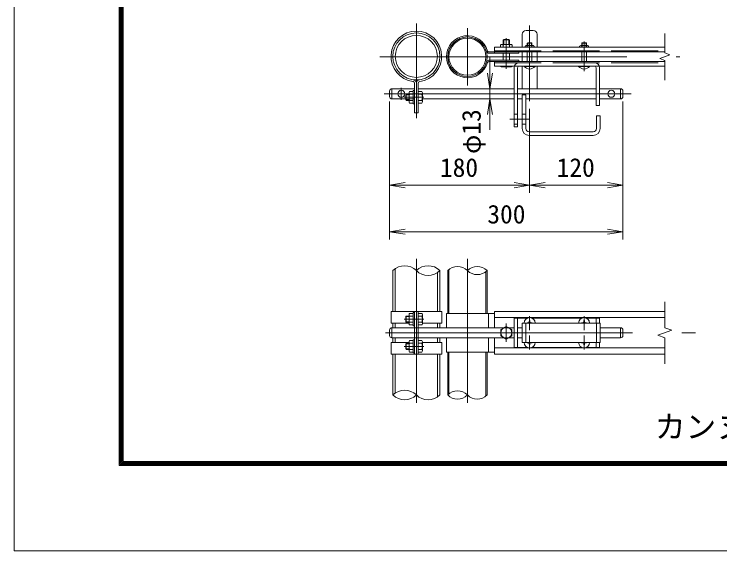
# Model space of a CAD drawing. Units: millimetres, scale not verified, with parts at other scales. Extents: x -4200 to 4200, y -2970 to 2970.
# Drawn here: x -4200 to -2385, y -2970 to -1589 of the extents above; entities that cross this region are included whole.
import ezdxf
from ezdxf.enums import TextEntityAlignment as Align

# ---------------------------------------------------------------- set-up
doc = ezdxf.new("R2010")
doc.units = ezdxf.units.MM
doc.header["$LTSCALE"] = 20
doc.linetypes.add('DASHED', pattern=[7.5, 6, -1.5])
doc.linetypes.add('USER1', pattern=[50.8, 31.75, -6.35, 6.35, -6.35])
doc.layers.add('0-0_D-TTL-TXT', color=7, linetype='Continuous')
for name, color, linetype, lineweight in [('0-1_D-BMK', 2, 'USER1', 13), ('0-2_D-STR1', 1, 'Continuous', 18), ('0-3_D-STR3', 3, 'Continuous', 13), ('0-4_0', 7, 'Continuous', 9), ('0-8_D-STR-DIM', 7, 'Continuous', 9), ('0-B_D-TTL', 7, 'Continuous', 9)]:
    doc.layers.add(name, color=color, linetype=linetype, lineweight=lineweight)
doc.styles.add('ＭＳ ゴシック', font='')
doc.styles.get('ＭＳ ゴシック').set_extended_font_data('MS Gothic')

# ---------------------------------------------------------------- blocks, each defined once
blk = doc.blocks.new('_Open')
at = {"layer": '0-4_0'}
blk.add_line((-20, 3.33), (0, 0), dxfattribs=at)
blk.add_lwpolyline([(-20, -3.33), (0, 0), (-20, 0)], dxfattribs=at)

msp = doc.modelspace()

# ---------------------------------------------------------------- linework, layer by layer
at = {"layer": '0-1_D-BMK'}
for p, q in [((-3165.72, -1613.8), (-3165.72, -1857.29)), ((-3034.42, -1625.42), (-3034.42, -1772.65)), ((-2874.42, -1618.4), (-2874.42, -1813.43)), ((-2934.42, -1651.51), (-2934.42, -1730.21)), ((-2734.42, -1659.67), (-2734.42, -1735.78)), ((-3259.62, -1699.04), (-2488.02, -1699.04)), ((-3248.35, -1794.44), (-2613.04, -1794.44)), ((-3204.42, -1778.65), (-3204.42, -1810.22)), ((-3146.1, -1803.29), (-3197.45, -1803.29)), ((-2925.28, -1859.44), (-2874.99, -1859.44)), ((-3165.72, -2218.45), (-3165.72, -2589.62)), ((-3034.42, -2218.45), (-3034.42, -2589.62)), ((-3146.1, -2374.04), (-3197.45, -2374.04)), ((-2874.42, -2402.25), (-2874.42, -2365.99)), ((-2734.42, -2402.25), (-2734.42, -2365.99)), ((-2934.42, -2385.46), (-2934.42, -2432.61)), ((-3245.06, -2409.04), (-2448.02, -2409.04)), ((-2874.42, -2415.82), (-2874.42, -2452.08)), ((-2734.42, -2415.82), (-2734.42, -2452.08)), ((-3146.1, -2444.04), (-3197.45, -2444.04))]:
    msp.add_line(p, q, dxfattribs=at)
at = {"layer": '0-2_D-STR1'}
for p, q in [((-3226.22, -2249.04), (-3226.22, -2354.04)), ((-3105.22, -2249.04), (-3105.22, -2354.04)), ((-3085.22, -2249.04), (-3085.22, -2359.04)), ((-2983.62, -2249.04), (-2983.62, -2359.04)), ((-3226.22, -2384.04), (-3226.22, -2396.04)), ((-3105.22, -2384.04), (-3105.22, -2396.04)), ((-3226.22, -2422.04), (-3226.22, -2434.04)), ((-3105.22, -2422.04), (-3105.22, -2434.04)), ((-3226.22, -2464.04), (-3226.22, -2569.04)), ((-3105.22, -2464.04), (-3105.22, -2569.04)), ((-3085.22, -2459.04), (-3085.22, -2569.04)), ((-2983.62, -2459.04), (-2983.62, -2569.04))]:
    msp.add_line(p, q, dxfattribs=at)
at = {"layer": '0-2_D-STR1', "linetype": 'DASHED'}
for p, q in [((-3219.82, -2243.8), (-3219.82, -2354.04)), ((-3082.02, -2246.21), (-3082.02, -2359.04)), ((-3111.62, -2254.27), (-3111.62, -2354.04)), ((-2986.82, -2251.86), (-2986.82, -2359.04)), ((-3219.82, -2384.04), (-3219.82, -2396.04)), ((-3111.62, -2384.04), (-3111.62, -2396.04)), ((-3219.82, -2422.04), (-3219.82, -2434.04)), ((-3111.62, -2422.04), (-3111.62, -2434.04)), ((-3219.82, -2464.04), (-3219.82, -2563.8)), ((-3111.62, -2464.04), (-3111.62, -2574.27)), ((-3085.22, -2459.04), (-3085.22, -2569.04)), ((-3082.02, -2459.04), (-3082.02, -2566.21)), ((-2986.82, -2459.04), (-2986.82, -2571.86))]:
    msp.add_line(p, q, dxfattribs=at)
at = {"layer": '0-2_D-STR1'}
for centre, radius in [((-3165.72, -1698.19), 60.5), ((-3165.72, -1698.19), 54.1), ((-3034.42, -1699.04), 50.8), ((-3034.42, -1699.04), 47.6)]:
    msp.add_circle(centre, radius, dxfattribs=at)
at = {"layer": '0-3_D-STR3'}
for p, q in [((-2883.42, -1631.44), (-2865.42, -1631.44)), ((-2893.42, -1641.44), (-2893.42, -1674.84)), ((-2855.42, -1641.44), (-2855.42, -1674.84)), ((-2949.42, -1669.04), (-2949.42, -1674.84)), ((-2946.26, -1667.44), (-2922.58, -1667.44)), ((-2941.07, -1654.44), (-2942.42, -1655.79)), ((-2942.42, -1667.44), (-2942.42, -1655.79)), ((-2942.42, -1655.79), (-2926.42, -1655.79)), ((-2942.42, -1674.84), (-2942.42, -1669.04)), ((-2941.07, -1654.44), (-2927.78, -1654.44)), ((-2941.07, -1667.44), (-2941.07, -1654.44)), ((-2927.78, -1667.44), (-2927.78, -1654.44)), ((-2926.42, -1655.79), (-2927.78, -1654.44)), ((-2926.42, -1667.44), (-2926.42, -1655.79)), ((-2926.42, -1674.84), (-2926.42, -1669.04)), ((-2919.42, -1669.04), (-2919.42, -1674.84)), ((-2879.34, -1663.24), (-2880.42, -1664.32)), ((-2880.42, -1670.44), (-2880.42, -1664.32)), ((-2880.42, -1664.32), (-2868.42, -1664.32)), ((-2879.34, -1670.44), (-2879.34, -1663.24)), ((-2879.34, -1663.24), (-2869.5, -1663.24)), ((-2879.34, -1663.24), (-2869.5, -1663.24)), ((-2869.5, -1670.44), (-2869.5, -1663.24)), ((-2869.5, -1663.24), (-2868.42, -1664.32)), ((-2868.42, -1670.44), (-2868.42, -1664.32)), ((-2739.34, -1663.24), (-2740.42, -1664.32)), ((-2740.42, -1664.32), (-2728.42, -1664.32)), ((-2740.42, -1670.44), (-2740.42, -1664.32)), ((-2739.34, -1663.24), (-2729.5, -1663.24)), ((-2739.34, -1670.44), (-2739.34, -1663.24)), ((-2729.5, -1670.44), (-2729.5, -1663.24)), ((-2728.42, -1670.44), (-2728.42, -1664.32)), ((-2979.33, -1686.84), (-2526.87, -1686.84)), ((-2964.42, -1674.84), (-2964.42, -1690.04)), ((-2964.42, -1674.84), (-2526.87, -1674.84)), ((-2902.42, -1686.84), (-2902.42, -1690.04)), ((-2893.42, -1686.84), (-2893.42, -1711.24)), ((-2885.92, -1671.64), (-2885.92, -1674.84)), ((-2880.42, -1674.84), (-2880.42, -1671.64)), ((-2880.42, -1711.24), (-2880.42, -1686.84)), ((-2868.42, -1674.84), (-2868.42, -1671.64)), ((-2868.42, -1711.24), (-2868.42, -1686.84)), ((-2862.92, -1671.64), (-2862.92, -1674.84)), ((-2855.42, -1686.84), (-2855.42, -1711.24)), ((-2745.92, -1671.64), (-2745.92, -1674.84)), ((-2740.42, -1674.84), (-2740.42, -1671.64)), ((-2740.42, -1711.24), (-2740.42, -1686.84)), ((-2728.42, -1674.84), (-2728.42, -1671.64)), ((-2728.42, -1711.24), (-2728.42, -1686.84)), ((-2722.92, -1671.64), (-2722.92, -1674.84)), ((-2979.33, -1690.04), (-2902.42, -1690.04)), ((-2942.42, -1708.04), (-2942.42, -1690.04)), ((-2926.42, -1708.04), (-2926.42, -1690.04)), ((-2979.33, -1708.04), (-2902.42, -1708.04)), ((-2979.33, -1711.24), (-2526.87, -1711.24)), ((-2964.42, -1711.24), (-2964.42, -1723.24)), ((-2964.42, -1723.24), (-2526.87, -1723.24)), ((-2949.42, -1723.24), (-2949.42, -1724.24)), ((-2942.42, -1723.24), (-2942.42, -1724.24)), ((-2926.42, -1723.24), (-2926.42, -1724.24)), ((-2919.42, -1723.24), (-2919.42, -1724.24)), ((-2902.42, -1708.04), (-2902.42, -1711.24)), ((-2893.42, -1723.24), (-2893.42, -1781.44)), ((-2888.42, -1723.24), (-2860.42, -1723.24)), ((-2888.42, -1724.06), (-2888.42, -1723.24)), ((-2860.42, -1724.06), (-2860.42, -1723.24)), ((-2855.42, -1723.24), (-2855.42, -1781.44)), ((-2748.42, -1723.24), (-2720.42, -1723.24)), ((-2748.42, -1724.06), (-2748.42, -1723.24)), ((-2720.42, -1724.06), (-2720.42, -1723.24)), ((-2922.78, -1725.44), (-2945.98, -1725.44)), ((-2905.42, -1727.74), (-2905.42, -1879.44)), ((-2888.42, -1724.06), (-2860.42, -1724.06)), ((-2748.42, -1724.06), (-2720.42, -1724.06)), ((-2703.42, -1727.74), (-2703.42, -1824.44)), ((-2694.42, -1727.94), (-2694.42, -1824.44)), ((-3170.32, -1767.28), (-3170.32, -1843.29)), ((-3165.72, -1767.28), (-3165.72, -1843.29)), ((-3161.12, -1767.28), (-3161.12, -1843.29)), ((-3234.42, -1787.44), (-3234.42, -1801.44)), ((-3228.42, -1781.44), (-3170.32, -1781.44)), ((-3228.42, -1781.44), (-3228.42, -1807.44)), ((-3193.12, -1796.65), (-3191.77, -1795.29)), ((-3184.52, -1795.29), (-3191.77, -1795.29)), ((-3191.77, -1795.29), (-3191.77, -1811.29)), ((-3184.52, -1791.65), (-3184.52, -1814.85)), ((-3173.52, -1788.29), (-3183.32, -1788.29)), ((-3173.52, -1795.29), (-3183.32, -1795.29)), ((-3173.52, -1786.29), (-3173.52, -1820.29)), ((-3170.32, -1786.29), (-3173.52, -1786.29)), ((-3161.12, -1781.44), (-2914.42, -1781.44)), ((-3161.12, -1785.49), (-3161.12, -1821.09)), ((-3161.12, -1788.29), (-3151.32, -1788.29)), ((-3161.12, -1795.29), (-3151.32, -1795.29)), ((-3150.12, -1791.65), (-3150.12, -1814.85)), ((-2905.42, -1781.44), (-2703.42, -1781.44)), ((-2694.42, -1781.44), (-2640.42, -1781.44)), ((-2640.42, -1781.44), (-2640.42, -1807.44)), ((-2634.42, -1787.44), (-2634.42, -1801.44)), ((-3228.42, -1807.44), (-3170.32, -1807.44)), ((-3193.12, -1796.65), (-3193.12, -1809.94)), ((-3184.52, -1796.65), (-3193.12, -1796.65)), ((-3184.52, -1809.94), (-3193.12, -1809.94)), ((-3193.12, -1809.94), (-3191.77, -1811.29)), ((-3184.52, -1811.29), (-3191.77, -1811.29)), ((-3173.52, -1811.29), (-3183.32, -1811.29)), ((-3161.12, -1811.29), (-3151.32, -1811.29)), ((-3150.12, -1807.44), (-2914.42, -1807.44)), ((-2905.42, -1807.44), (-2893.42, -1807.44)), ((-2893.42, -1797.44), (-2893.42, -1883.44)), ((-2893.42, -1797.44), (-2884.42, -1797.44)), ((-2884.42, -1797.44), (-2884.42, -1883.44)), ((-2884.42, -1807.44), (-2703.42, -1807.44)), ((-2694.42, -1807.44), (-2640.42, -1807.44)), ((-3173.52, -1818.29), (-3183.32, -1818.29)), ((-3170.32, -1820.29), (-3173.52, -1820.29)), ((-3161.12, -1818.29), (-3151.32, -1818.29)), ((-2703.42, -1824.44), (-2694.42, -1824.44)), ((-3161.12, -1843.29), (-3170.32, -1843.29)), ((-2914.42, -1846.44), (-2905.42, -1846.44)), ((-2893.42, -1846.44), (-2884.42, -1846.44)), ((-2702.42, -1851.44), (-2702.42, -1883.44)), ((-2702.42, -1851.44), (-2693.42, -1851.44)), ((-2693.42, -1851.44), (-2693.42, -1883.44)), ((-2914.42, -1872.44), (-2905.42, -1872.44)), ((-2893.42, -1872.44), (-2884.42, -1872.44)), ((-2875.42, -1892.44), (-2711.42, -1892.44)), ((-2875.42, -1901.44), (-2711.42, -1901.44)), ((-3230.82, -2354.04), (-3100.62, -2354.04)), ((-3230.82, -2354.04), (-3230.82, -2384.04)), ((-3173.52, -2359.04), (-3183.32, -2359.04)), ((-3170.32, -2357.04), (-3173.52, -2357.04)), ((-3173.52, -2357.04), (-3173.52, -2391.04)), ((-3170.32, -2354.04), (-3170.32, -2464.04)), ((-3165.72, -2354.04), (-3165.72, -2464.04)), ((-3161.12, -2354.04), (-3161.12, -2464.04)), ((-3161.12, -2356.24), (-3161.12, -2391.84)), ((-3161.12, -2359.04), (-3151.32, -2359.04)), ((-3100.62, -2354.04), (-3100.62, -2384.04)), ((-3088.42, -2359.04), (-2964.42, -2359.04)), ((-3088.42, -2359.04), (-3088.42, -2396.04)), ((-2980.42, -2359.04), (-2980.42, -2396.04)), ((-2964.42, -2354.04), (-2964.42, -2396.04)), ((-2964.42, -2354.04), (-2526.87, -2354.04)), ((-3193.12, -2367.39), (-3191.77, -2366.04)), ((-3193.12, -2367.39), (-3193.12, -2380.68)), ((-3184.52, -2367.39), (-3193.12, -2367.39)), ((-3184.52, -2366.04), (-3191.77, -2366.04)), ((-3191.77, -2366.04), (-3191.77, -2382.04)), ((-3184.52, -2362.39), (-3184.52, -2385.6)), ((-3173.52, -2366.04), (-3183.32, -2366.04)), ((-3161.12, -2366.04), (-3151.32, -2366.04)), ((-3150.12, -2362.39), (-3150.12, -2385.6)), ((-2964.42, -2370.04), (-2526.87, -2370.04)), ((-2914.42, -2371.04), (-2914.42, -2447.04)), ((-2914.42, -2371.04), (-2879.62, -2371.04)), ((-2905.42, -2371.04), (-2905.42, -2447.04)), ((-2869.23, -2371.04), (-2739.62, -2371.04)), ((-2729.23, -2371.04), (-2694.42, -2371.04)), ((-2703.42, -2371.04), (-2703.42, -2384.04)), ((-2694.42, -2371.04), (-2694.42, -2384.04)), ((-3230.82, -2384.04), (-3184.52, -2384.04)), ((-3193.12, -2380.68), (-3191.77, -2382.04)), ((-3184.52, -2380.68), (-3193.12, -2380.68)), ((-3184.52, -2382.04), (-3191.77, -2382.04)), ((-3173.52, -2382.04), (-3183.32, -2382.04)), ((-3173.52, -2389.04), (-3183.32, -2389.04)), ((-3170.32, -2391.04), (-3173.52, -2391.04)), ((-3161.12, -2382.04), (-3151.32, -2382.04)), ((-3161.12, -2389.04), (-3151.32, -2389.04)), ((-3150.12, -2384.04), (-3100.62, -2384.04)), ((-2893.42, -2384.04), (-2893.42, -2434.04)), ((-2893.42, -2384.04), (-2693.42, -2384.04)), ((-2878.13, -2383.2), (-2880.72, -2383.25)), ((-2880.72, -2383.25), (-2880.72, -2384.04)), ((-2875.21, -2377.74), (-2875.26, -2380.33)), ((-2875.21, -2377.74), (-2873.63, -2377.74)), ((-2873.63, -2377.74), (-2873.59, -2380.33)), ((-2738.13, -2383.2), (-2740.72, -2383.25)), ((-2740.72, -2383.25), (-2740.72, -2384.04)), ((-2735.21, -2377.74), (-2735.26, -2380.33)), ((-2735.21, -2377.74), (-2733.63, -2377.74)), ((-2733.63, -2377.74), (-2733.59, -2380.33)), ((-2730.72, -2383.2), (-2728.12, -2383.25)), ((-2728.12, -2383.25), (-2728.12, -2384.04)), ((-2693.42, -2384.04), (-2693.42, -2434.04)), ((-3234.42, -2402.04), (-3234.42, -2416.04)), ((-3228.42, -2396.04), (-3170.32, -2396.04)), ((-3228.42, -2396.04), (-3228.42, -2422.04)), ((-3170.62, -2396.04), (-2914.42, -2396.04)), ((-2905.42, -2396.04), (-2893.42, -2396.04)), ((-2693.42, -2396.04), (-2640.42, -2396.04)), ((-2640.42, -2396.04), (-2640.42, -2422.04)), ((-2634.42, -2402.04), (-2634.42, -2416.04)), ((-3228.42, -2422.04), (-3170.32, -2422.04)), ((-3173.52, -2429.04), (-3183.32, -2429.04)), ((-3173.52, -2461.04), (-3173.52, -2427.04)), ((-3170.32, -2427.04), (-3173.52, -2427.04)), ((-3170.62, -2422.04), (-2914.42, -2422.04)), ((-3161.12, -2429.04), (-3151.32, -2429.04)), ((-3088.42, -2422.04), (-3088.42, -2459.04)), ((-2980.42, -2422.04), (-2980.42, -2459.04)), ((-2964.42, -2422.04), (-2964.42, -2464.04)), ((-2905.42, -2422.04), (-2893.42, -2422.04)), ((-2693.42, -2422.04), (-2640.42, -2422.04)), ((-3230.82, -2434.04), (-3184.52, -2434.04)), ((-3230.82, -2464.04), (-3230.82, -2434.04)), ((-3193.12, -2437.39), (-3191.77, -2436.04)), ((-3184.52, -2437.39), (-3193.12, -2437.39)), ((-3193.12, -2450.68), (-3193.12, -2437.39)), ((-3191.77, -2452.04), (-3191.77, -2436.04)), ((-3184.52, -2436.04), (-3191.77, -2436.04)), ((-3184.52, -2455.68), (-3184.52, -2432.48)), ((-3173.52, -2436.04), (-3183.32, -2436.04)), ((-3161.12, -2436.04), (-3151.32, -2436.04)), ((-3150.32, -2434.04), (-3100.62, -2434.04)), ((-3150.12, -2432.39), (-3150.12, -2455.6)), ((-3100.62, -2464.04), (-3100.62, -2434.04)), ((-2964.42, -2448.04), (-2526.87, -2448.04)), ((-2914.42, -2447.04), (-2879.62, -2447.04)), ((-2893.42, -2434.04), (-2693.42, -2434.04)), ((-2880.72, -2434.83), (-2880.72, -2434.04)), ((-2878.13, -2434.87), (-2880.72, -2434.83)), ((-2875.21, -2440.34), (-2875.26, -2437.74)), ((-2875.21, -2440.34), (-2873.63, -2440.34)), ((-2873.63, -2440.34), (-2873.59, -2437.74)), ((-2870.72, -2434.87), (-2868.12, -2434.83)), ((-2869.23, -2447.04), (-2739.62, -2447.04)), ((-2868.12, -2434.83), (-2868.12, -2434.04)), ((-2740.72, -2434.83), (-2740.72, -2434.04)), ((-2738.13, -2434.87), (-2740.72, -2434.83)), ((-2735.21, -2440.34), (-2735.26, -2437.74)), ((-2735.21, -2440.34), (-2733.63, -2440.34)), ((-2733.63, -2440.34), (-2733.59, -2437.74)), ((-2730.72, -2434.87), (-2728.12, -2434.83)), ((-2729.23, -2447.04), (-2694.42, -2447.04)), ((-2728.12, -2434.83), (-2728.12, -2434.04)), ((-2703.42, -2434.04), (-2703.42, -2447.04)), ((-2694.42, -2434.04), (-2694.42, -2447.04)), ((-3230.82, -2464.04), (-3100.62, -2464.04)), ((-3184.52, -2450.68), (-3193.12, -2450.68)), ((-3193.12, -2450.68), (-3191.77, -2452.04)), ((-3184.52, -2452.04), (-3191.77, -2452.04)), ((-3173.52, -2452.04), (-3183.32, -2452.04)), ((-3173.52, -2459.04), (-3183.32, -2459.04)), ((-3170.32, -2461.04), (-3173.52, -2461.04)), ((-3161.12, -2452.04), (-3151.32, -2452.04)), ((-3161.12, -2459.04), (-3151.32, -2459.04)), ((-3088.42, -2459.04), (-2964.42, -2459.04)), ((-2964.42, -2464.04), (-2526.87, -2464.04))]:
    msp.add_line(p, q, dxfattribs=at)
at = {"layer": '0-3_D-STR3', "linetype": 'DASHED'}
for p, q in [((-2964.42, -1683.64), (-2526.87, -1683.64)), ((-2883.21, -1670.44), (-2865.49, -1670.44)), ((-2743.21, -1670.44), (-2725.49, -1670.44)), ((-2964.42, -1714.44), (-2526.87, -1714.44)), ((-2884.42, -2384.04), (-2884.42, -2434.04)), ((-2702.42, -2384.04), (-2702.42, -2434.04))]:
    msp.add_line(p, q, dxfattribs=at)
at = {"layer": '0-3_D-STR3'}
for points in [[(-2739.34, -1663.24), (-2729.5, -1663.24), (-2728.42, -1664.32)], [(-2914.42, -1727.94), (-2914.42, -1879.44), (-2905.42, -1879.44)], [(-2870.72, -2383.2), (-2868.12, -2383.25), (-2868.12, -2384.04)]]:
    msp.add_lwpolyline(points, dxfattribs=at)
at = {"layer": '0-3_D-STR3', "color": 4, "linetype": 'DASHED'}
msp.add_lwpolyline([(-2934.42, -2392.84), (-2948.45, -2400.94), (-2948.45, -2417.14), (-2934.42, -2425.24), (-2920.39, -2417.14), (-2920.39, -2400.94)], close=True, dxfattribs=at)
at = {"layer": '0-3_D-STR3'}
for centre in [(-3204.42, -1794.44), (-2664.42, -1794.44)]:
    msp.add_circle(centre, 9, dxfattribs=at)
at = {"layer": '0-3_D-STR3', "color": 4, "linetype": 'DASHED', "lineweight": 9}
msp.add_circle((-2934.42, -2409.04), 14.07, dxfattribs=at)
at = {"layer": '0-3_D-STR3'}
for centre, radius, start, end in [((-3165.72, -1698.19), 65.1, 277.58485, 262.41515), ((-2883.42, -1641.44), 10, 90, 180), ((-2865.42, -1641.44), 10, 0, 90), ((-3034.42, -1699.04), 54, 15.6185, 344.3815), ((-2945.92, -1672.03), 4.6, 40.52088, 139.47912), ((-2934.42, -1688.24), 20.8, 67.38014, 112.61986), ((-2922.92, -1672.03), 4.6, 40.52088, 139.47912), ((-2979.33, -1683.64), 6.4, 195.6185, 270), ((-2979.33, -1683.64), 3.2, 195.6185, 270), ((-2883.17, -1674.19), 3.75, 42.84372, 137.15628), ((-2874.42, -1686.04), 15.6, 67.38014, 112.61986), ((-2865.67, -1674.17), 3.74, 42.69541, 137.30459), ((-2743.17, -1674.19), 3.75, 42.84372, 137.15628), ((-2734.42, -1686.04), 15.6, 67.38014, 112.61986), ((-2725.67, -1674.17), 3.74, 42.69541, 137.30459), ((-2979.33, -1714.44), 6.4, 90, 164.3815), ((-2979.33, -1714.44), 3.2, 90, 164.3815), ((-2900.92, -1727.94), 13.5, 90, 180), ((-2900.92, -1727.74), 4.5, 90, 180), ((-2707.92, -1727.94), 13.5, 0, 90), ((-2707.92, -1727.74), 4.5, 0, 90), ((-2945.92, -1719.73), 5.7, 232.14171, 307.85829), ((-2934.42, -1698.17), 27.27, 252.93847, 287.06153), ((-2922.92, -1719.74), 5.7, 232.09851, 307.90149), ((-2874.42, -1712.44), 18.2, 219.71514, 320.28486), ((-2734.42, -1712.44), 18.2, 219.71514, 320.28486), ((-3174.92, -1767.28), 9.2, 0, 82.41515), ((-3156.52, -1767.28), 9.2, 97.58485, 180), ((-3174.92, -1767.28), 4.6, 0, 82.41515), ((-3156.52, -1767.28), 4.6, 97.58485, 180), ((-3228.42, -1787.44), 6, 90, 180), ((-3178.83, -1791.79), 5.7, 142.09851, 217.90149), ((-3157.25, -1803.29), 27.27, 162.93847, 197.06153), ((-3155.82, -1791.79), 5.7, 322.09851, 37.90149), ((-3177.39, -1803.29), 27.27, 342.93847, 17.06153), ((-2640.42, -1787.44), 6, 0, 90), ((-3228.42, -1801.44), 6, 180, 270), ((-3178.82, -1814.79), 5.7, 142.14171, 217.85829), ((-3155.82, -1814.79), 5.7, 322.14171, 37.85829), ((-2640.42, -1801.44), 6, 270, 0), ((-2875.42, -1883.44), 18, 180, 270), ((-2875.42, -1883.44), 9, 180, 270), ((-2711.42, -1883.44), 9, 270, 0), ((-2711.42, -1883.44), 18, 270, 0), ((-3178.83, -2362.54), 5.7, 142.09851, 217.90149), ((-3155.82, -2362.54), 5.7, 322.09851, 37.90149), ((-3157.25, -2374.04), 27.27, 162.93847, 197.06153), ((-3177.39, -2374.04), 27.27, 342.93847, 17.06153), ((-2874.42, -2384.04), 14, 0, 180), ((-2734.42, -2384.04), 14, 0, 180), ((-3178.82, -2385.54), 5.7, 142.14171, 217.85829), ((-3155.82, -2385.54), 5.7, 322.14171, 37.85829), ((-2878.23, -2380.23), 2.98, 270, 0), ((-2870.61, -2380.23), 2.98, 180, 270), ((-2738.23, -2380.23), 2.98, 270, 0), ((-2730.61, -2380.23), 2.98, 180, 270), ((-3228.42, -2402.04), 6, 90, 180), ((-2640.42, -2402.04), 6, 0, 90), ((-3228.42, -2416.04), 6, 180, 270), ((-3178.82, -2432.54), 5.7, 142.14171, 217.85829), ((-3155.82, -2432.54), 5.7, 322.09851, 37.90149), ((-2640.42, -2416.04), 6, 270, 0), ((-3157.25, -2444.04), 27.27, 162.93847, 197.06153), ((-3177.39, -2444.04), 27.27, 342.93847, 17.06153), ((-2874.42, -2434.04), 14, 180, 0), ((-2878.23, -2437.85), 2.98, 0, 90), ((-2870.61, -2437.85), 2.98, 90, 180), ((-2734.42, -2434.04), 14, 180, 0), ((-2738.23, -2437.85), 2.98, 0, 90), ((-2730.61, -2437.85), 2.98, 90, 180), ((-3178.83, -2455.54), 5.7, 142.09851, 217.90149), ((-3155.82, -2455.54), 5.7, 322.14171, 37.85829)]:
    msp.add_arc(centre, radius, start, end, dxfattribs=at)
at = {"layer": '0-8_D-STR-DIM'}
for p, q in [((-2526.87, -1689.42), (-2526.87, -1639.04)), ((-2976.42, -1741.44), (-2976.42, -1701.44)), ((-2540.08, -1703.84), (-2513.65, -1694.23)), ((-2526.87, -1708.65), (-2540.08, -1703.84)), ((-2513.65, -1694.23), (-2526.87, -1689.42)), ((-2526.87, -1759.04), (-2526.87, -1708.65)), ((-2976.42, -1807.44), (-2976.42, -1781.44)), ((-3234.42, -1814.44), (-3234.42, -2049.18)), ((-3234.42, -1814.44), (-3234.42, -2169.18)), ((-2634.42, -1814.44), (-2634.42, -2049.18)), ((-2634.42, -1814.44), (-2634.42, -2169.18)), ((-2976.42, -1847.44), (-2976.42, -1887.44)), ((-2874.42, -1833.43), (-2874.42, -2049.18)), ((-2874.42, -1833.43), (-2874.42, -2049.18)), ((-3194.42, -2029.18), (-2914.42, -2029.18)), ((-2834.42, -2029.18), (-2674.42, -2029.18)), ((-3194.42, -2149.18), (-2674.42, -2149.18)), ((-2526.87, -2396.21), (-2526.87, -2329.04)), ((-2544.49, -2415.45), (-2509.25, -2402.62)), ((-2509.25, -2402.62), (-2526.87, -2396.21)), ((-2526.87, -2421.86), (-2544.49, -2415.45)), ((-2526.87, -2489.04), (-2526.87, -2421.86))]:
    msp.add_line(p, q, dxfattribs=at)
for centre, radius, start, end in [((-3195.97, -2279.48), 42.92, 45.18146, 134.81854), ((-3135.47, -2279.48), 42.92, 45.18146, 134.81854), ((-3135.47, -2218.59), 42.92, 225.18146, 314.81854), ((-3059.82, -2274.6), 36.03, 45.18146, 134.81854), ((-3009.02, -2274.6), 36.03, 45.18146, 134.81854), ((-3009.02, -2223.47), 36.03, 225.18146, 314.81854), ((-3195.97, -2599.48), 42.92, 45.18146, 134.81854), ((-3059.82, -2594.6), 36.03, 45.18146, 134.81854), ((-3195.97, -2538.59), 42.92, 225.18146, 314.81854), ((-3135.47, -2538.59), 42.92, 225.18146, 314.81854), ((-3059.82, -2543.47), 36.03, 225.18146, 314.81854), ((-3009.02, -2543.47), 36.03, 225.18146, 314.81854)]:
    msp.add_arc(centre, radius, start, end, dxfattribs=at)
at = {"layer": '0-B_D-TTL'}
for points in [[(-4200, -2970), (4200, -2970), (4200, 2970), (-4200, 2970)], [(-3930, 2750), (3930, 2750), (3930, -2750), (-3930, -2750)], [(-3927.5, 2747.5), (3927.5, 2747.5), (3927.5, -2747.5), (-3927.5, -2747.5)], [(-3925, 2745), (3925, 2745), (3925, -2745), (-3925, -2745)], [(-3922.5, 2742.5), (3922.5, 2742.5), (3922.5, -2742.5), (-3922.5, -2742.5)], [(-3920, 2740), (3920, 2740), (3920, -2740), (-3920, -2740)]]:
    msp.add_lwpolyline(points, close=True, dxfattribs=at)

# ---------------------------------------------------------------- block references
at = {"layer": '0-8_D-STR-DIM', "xscale": 2, "yscale": 2}
for p, rotation in [((-2976.42, -1781.44), 270), ((-2976.42, -1807.44), 90), ((-3234.42, -2029.18), 180), ((-2874.42, -2029.18), 180), ((-3234.42, -2149.18), 180)]:
    msp.add_blockref('_Open', p, dxfattribs=dict(at, rotation=rotation))
for p in [(-2874.42, -2029.18), (-2634.42, -2029.18), (-2634.42, -2149.18)]:
    msp.add_blockref('_Open', p, dxfattribs=at)

# ---------------------------------------------------------------- texts
at = {"layer": '0-0_D-TTL-TXT', "style": 'ＭＳ ゴシック'}
msp.add_text('カンヌキ取付詳細図', height=57.77, dxfattribs=at).set_placement((-2552.41, -2696.76), align=Align.BOTTOM_LEFT)
at = {"layer": '0-8_D-STR-DIM', "style": 'ＭＳ ゴシック'}
msp.add_text('φ13', height=48.09, rotation=90, dxfattribs=at).set_placement((-2985.86, -1949.22), align=Align.BOTTOM_LEFT)
for s, p in [('180', (-3105.07, -2022.43)), ('120', (-2805.07, -2022.43)), ('300', (-2983.3, -2142.43))]:
    msp.add_text(s, height=48.09, dxfattribs=at).set_placement(p, align=Align.BOTTOM_LEFT)

doc.saveas('drawing.dxf')
